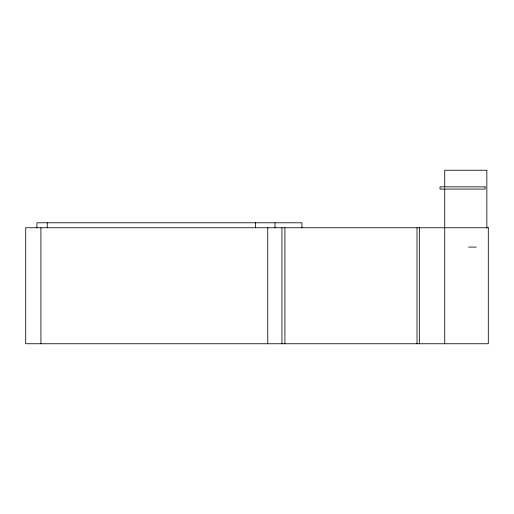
<?xml version="1.0" encoding="UTF-8"?>
<svg xmlns="http://www.w3.org/2000/svg" width="514" height="514" viewBox="0 0 514 514"><rect width="100%" height="100%" fill="white"/><g stroke="black" fill="none" stroke-linecap="round" stroke-linejoin="round"><path stroke-width="0.77" d="M468.543 247.086L476.33 247.086M486.861 227.875L486.861 170.25L444.726 170.25L444.726 187.057M444.726 188.657L444.726 343.75M419.347 227.753L419.347 343.75M417.015 227.753L417.015 343.75M301.93 227.753L301.93 222.793L36.937 222.793L36.937 227.753M284.91 227.753L284.91 343.75M281.935 227.753L281.935 343.75M275.022 222.793L275.022 227.753M267.755 227.753L267.755 343.75M255.439 222.793L255.439 227.753M47.249 222.793L47.249 227.753M40.921 227.753L40.921 343.75M485.126 186.858L440.016 186.858L440.016 189.088L485.126 189.088L485.126 186.858M488.3 227.753L25.7 227.753L25.7 343.75L488.3 343.75L488.3 227.753"/></g></svg>
